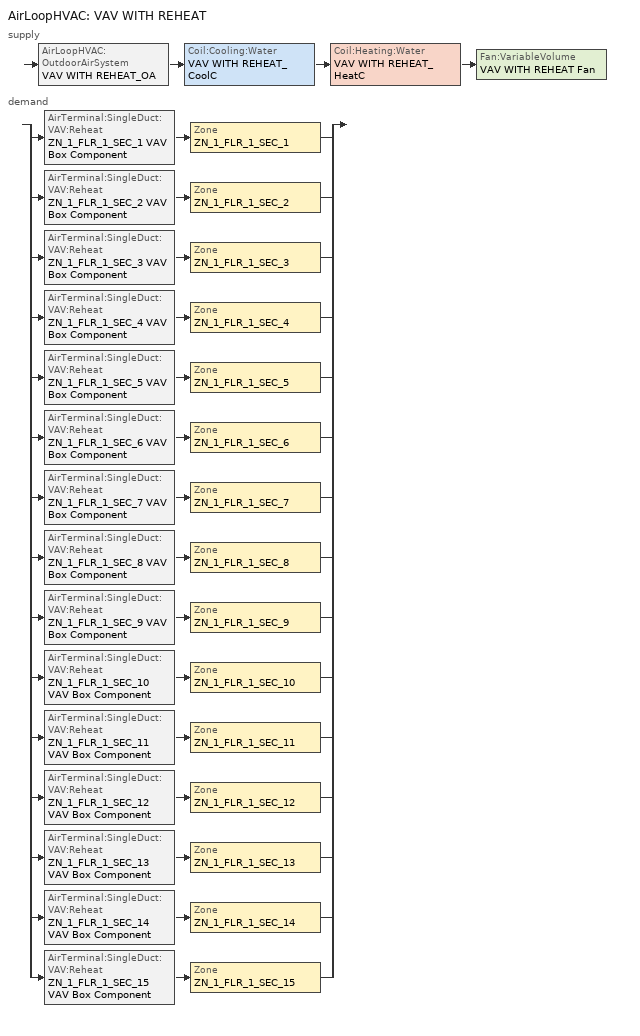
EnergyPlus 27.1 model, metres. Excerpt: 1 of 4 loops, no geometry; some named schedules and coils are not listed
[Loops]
AirLoopHVAC 'VAV WITH REHEAT'
 supply: AirLoopHVAC:OutdoorAirSystem 'VAV WITH REHEAT_OA' > Coil:Cooling:Water 'VAV WITH REHEAT_CoolC' > Coil:Heating:Water 'VAV WITH REHEAT_HeatC' > Fan:VariableVolume 'VAV WITH REHEAT Fan'
 demand: split
  | AirTerminal:SingleDuct:VAV:Reheat 'ZN_1_FLR_1_SEC_1 VAV Box Component' > Zone 'ZN_1_FLR_1_SEC_1'
  | AirTerminal:SingleDuct:VAV:Reheat 'ZN_1_FLR_1_SEC_2 VAV Box Component' > Zone 'ZN_1_FLR_1_SEC_2'
  | AirTerminal:SingleDuct:VAV:Reheat 'ZN_1_FLR_1_SEC_3 VAV Box Component' > Zone 'ZN_1_FLR_1_SEC_3'
  | AirTerminal:SingleDuct:VAV:Reheat 'ZN_1_FLR_1_SEC_4 VAV Box Component' > Zone 'ZN_1_FLR_1_SEC_4'
  | AirTerminal:SingleDuct:VAV:Reheat 'ZN_1_FLR_1_SEC_5 VAV Box Component' > Zone 'ZN_1_FLR_1_SEC_5'
  | AirTerminal:SingleDuct:VAV:Reheat 'ZN_1_FLR_1_SEC_6 VAV Box Component' > Zone 'ZN_1_FLR_1_SEC_6'
  | AirTerminal:SingleDuct:VAV:Reheat 'ZN_1_FLR_1_SEC_7 VAV Box Component' > Zone 'ZN_1_FLR_1_SEC_7'
  | AirTerminal:SingleDuct:VAV:Reheat 'ZN_1_FLR_1_SEC_8 VAV Box Component' > Zone 'ZN_1_FLR_1_SEC_8'
  | AirTerminal:SingleDuct:VAV:Reheat 'ZN_1_FLR_1_SEC_9 VAV Box Component' > Zone 'ZN_1_FLR_1_SEC_9'
  | AirTerminal:SingleDuct:VAV:Reheat 'ZN_1_FLR_1_SEC_10 VAV Box Component' > Zone 'ZN_1_FLR_1_SEC_10'
  | AirTerminal:SingleDuct:VAV:Reheat 'ZN_1_FLR_1_SEC_11 VAV Box Component' > Zone 'ZN_1_FLR_1_SEC_11'
  | AirTerminal:SingleDuct:VAV:Reheat 'ZN_1_FLR_1_SEC_12 VAV Box Component' > Zone 'ZN_1_FLR_1_SEC_12'
  | AirTerminal:SingleDuct:VAV:Reheat 'ZN_1_FLR_1_SEC_13 VAV Box Component' > Zone 'ZN_1_FLR_1_SEC_13'
  | AirTerminal:SingleDuct:VAV:Reheat 'ZN_1_FLR_1_SEC_14 VAV Box Component' > Zone 'ZN_1_FLR_1_SEC_14'
  | AirTerminal:SingleDuct:VAV:Reheat 'ZN_1_FLR_1_SEC_15 VAV Box Component' > Zone 'ZN_1_FLR_1_SEC_15'
[ComponentCost:LineItem]
Name | Line Item Type | Item | Cost per Each {$} | Quantity | Cost per Unit of Output Capacity {$/kW}
Daylighting:ZN_1_FLR_1_SEC_1 | Daylighting:Controls | ZN_1_FLR_1_SEC_1 | 1 | 0
Infiltration:ZN_1_FLR_1_SEC_1 | General | ZN_1_FLR_1_SEC_1 | 1 | 0.0252
People:ZN_1_FLR_1_SEC_1 | General | ZN_1_FLR_1_SEC_1 | 1 | 1.8637
LIGHTING EQUIP:ZN_1_FLR_1_SEC_1 | Lights | ZN_1_FLR_1_SEC_1 |  |  | 1
ELECTRIC EQUIPMENT:ZN_1_FLR_1_SEC_1:MiscPlug | General | ZN_1_FLR_1_SEC_1 | 1 | 0.3746
Daylighting:ZN_1_FLR_1_SEC_2 | Daylighting:Controls | ZN_1_FLR_1_SEC_2 | 1 | 0
Infiltration:ZN_1_FLR_1_SEC_2 | General | ZN_1_FLR_1_SEC_2 | 1 | 0.0362
People:ZN_1_FLR_1_SEC_2 | General | ZN_1_FLR_1_SEC_2 | 1 | 2.6803
LIGHTING EQUIP:ZN_1_FLR_1_SEC_2 | Lights | ZN_1_FLR_1_SEC_2 |  |  | 1
ELECTRIC EQUIPMENT:ZN_1_FLR_1_SEC_2:MiscPlug | General | ZN_1_FLR_1_SEC_2 | 1 | 0.5388
Daylighting:ZN_1_FLR_1_SEC_3 | Daylighting:Controls | ZN_1_FLR_1_SEC_3 | 1 | 0
Infiltration:ZN_1_FLR_1_SEC_3 | General | ZN_1_FLR_1_SEC_3 | 1 | 0.0351
People:ZN_1_FLR_1_SEC_3 | General | ZN_1_FLR_1_SEC_3 | 1 | 2.6035
LIGHTING EQUIP:ZN_1_FLR_1_SEC_3 | Lights | ZN_1_FLR_1_SEC_3 |  |  | 1
ELECTRIC EQUIPMENT:ZN_1_FLR_1_SEC_3:MiscPlug | General | ZN_1_FLR_1_SEC_3 | 1 | 0.5234
Daylighting:ZN_1_FLR_1_SEC_4 | Daylighting:Controls | ZN_1_FLR_1_SEC_4 | 1 | 0
Infiltration:ZN_1_FLR_1_SEC_4 | General | ZN_1_FLR_1_SEC_4 | 1 | 0.0362
People:ZN_1_FLR_1_SEC_4 | General | ZN_1_FLR_1_SEC_4 | 1 | 2.6803
LIGHTING EQUIP:ZN_1_FLR_1_SEC_4 | Lights | ZN_1_FLR_1_SEC_4 |  |  | 1
ELECTRIC EQUIPMENT:ZN_1_FLR_1_SEC_4:MiscPlug | General | ZN_1_FLR_1_SEC_4 | 1 | 0.5388
Daylighting:ZN_1_FLR_1_SEC_5 | Daylighting:Controls | ZN_1_FLR_1_SEC_5 | 1 | 0
Infiltration:ZN_1_FLR_1_SEC_5 | General | ZN_1_FLR_1_SEC_5 | 1 | 0.0252
People:ZN_1_FLR_1_SEC_5 | General | ZN_1_FLR_1_SEC_5 | 1 | 1.8637
LIGHTING EQUIP:ZN_1_FLR_1_SEC_5 | Lights | ZN_1_FLR_1_SEC_5 |  |  | 1
ELECTRIC EQUIPMENT:ZN_1_FLR_1_SEC_5:MiscPlug | General | ZN_1_FLR_1_SEC_5 | 1 | 0.3746
Daylighting:ZN_1_FLR_1_SEC_6 | Daylighting:Controls | ZN_1_FLR_1_SEC_6 | 1 | 0
Infiltration:ZN_1_FLR_1_SEC_6 | General | ZN_1_FLR_1_SEC_6 | 1 | 0.0855
People:ZN_1_FLR_1_SEC_6 | General | ZN_1_FLR_1_SEC_6 | 1 | 6.3309
LIGHTING EQUIP:ZN_1_FLR_1_SEC_6 | Lights | ZN_1_FLR_1_SEC_6 |  |  | 1
ELECTRIC EQUIPMENT:ZN_1_FLR_1_SEC_6:MiscPlug | General | ZN_1_FLR_1_SEC_6 | 1 | 1.2727
Daylighting:ZN_1_FLR_1_SEC_7 | Daylighting:Controls | ZN_1_FLR_1_SEC_7 | 1 | 0
Infiltration:ZN_1_FLR_1_SEC_7 | General | ZN_1_FLR_1_SEC_7 | 1 | 0.0252
People:ZN_1_FLR_1_SEC_7 | General | ZN_1_FLR_1_SEC_7 | 1 | 1.8637
LIGHTING EQUIP:ZN_1_FLR_1_SEC_7 | Lights | ZN_1_FLR_1_SEC_7 |  |  | 1
ELECTRIC EQUIPMENT:ZN_1_FLR_1_SEC_7:MiscPlug | General | ZN_1_FLR_1_SEC_7 | 1 | 0.3746
Daylighting:ZN_1_FLR_1_SEC_8 | Daylighting:Controls | ZN_1_FLR_1_SEC_8 | 1 | 0
Infiltration:ZN_1_FLR_1_SEC_8 | General | ZN_1_FLR_1_SEC_8 | 1 | 0.0362
People:ZN_1_FLR_1_SEC_8 | General | ZN_1_FLR_1_SEC_8 | 1 | 2.6803
LIGHTING EQUIP:ZN_1_FLR_1_SEC_8 | Lights | ZN_1_FLR_1_SEC_8 |  |  | 1
ELECTRIC EQUIPMENT:ZN_1_FLR_1_SEC_8:MiscPlug | General | ZN_1_FLR_1_SEC_8 | 1 | 0.5388
Daylighting:ZN_1_FLR_1_SEC_9 | Daylighting:Controls | ZN_1_FLR_1_SEC_9 | 1 | 0
Infiltration:ZN_1_FLR_1_SEC_9 | General | ZN_1_FLR_1_SEC_9 | 1 | 0.0351
People:ZN_1_FLR_1_SEC_9 | General | ZN_1_FLR_1_SEC_9 | 1 | 2.6035
LIGHTING EQUIP:ZN_1_FLR_1_SEC_9 | Lights | ZN_1_FLR_1_SEC_9 |  |  | 1
ELECTRIC EQUIPMENT:ZN_1_FLR_1_SEC_9:MiscPlug | General | ZN_1_FLR_1_SEC_9 | 1 | 0.5234
Daylighting:ZN_1_FLR_1_SEC_10 | Daylighting:Controls | ZN_1_FLR_1_SEC_10 | 1 | 0
Infiltration:ZN_1_FLR_1_SEC_10 | General | ZN_1_FLR_1_SEC_10 | 1 | 0.0362
People:ZN_1_FLR_1_SEC_10 | General | ZN_1_FLR_1_SEC_10 | 1 | 2.6803
LIGHTING EQUIP:ZN_1_FLR_1_SEC_10 | Lights | ZN_1_FLR_1_SEC_10 |  |  | 1
ELECTRIC EQUIPMENT:ZN_1_FLR_1_SEC_10:MiscPlug | General | ZN_1_FLR_1_SEC_10 | 1 | 0.5388
Daylighting:ZN_1_FLR_1_SEC_11 | Daylighting:Controls | ZN_1_FLR_1_SEC_11 | 1 | 0
Infiltration:ZN_1_FLR_1_SEC_11 | General | ZN_1_FLR_1_SEC_11 | 1 | 0.0252
People:ZN_1_FLR_1_SEC_11 | General | ZN_1_FLR_1_SEC_11 | 1 | 1.8637
LIGHTING EQUIP:ZN_1_FLR_1_SEC_11 | Lights | ZN_1_FLR_1_SEC_11 |  |  | 1
ELECTRIC EQUIPMENT:ZN_1_FLR_1_SEC_11:MiscPlug | General | ZN_1_FLR_1_SEC_11 | 1 | 0.3746
Daylighting:ZN_1_FLR_1_SEC_12 | Daylighting:Controls | ZN_1_FLR_1_SEC_12 | 1 | 0
Infiltration:ZN_1_FLR_1_SEC_12 | General | ZN_1_FLR_1_SEC_12 | 1 | 0.0855
People:ZN_1_FLR_1_SEC_12 | General | ZN_1_FLR_1_SEC_12 | 1 | 6.3309
LIGHTING EQUIP:ZN_1_FLR_1_SEC_12 | Lights | ZN_1_FLR_1_SEC_12 |  |  | 1
ELECTRIC EQUIPMENT:ZN_1_FLR_1_SEC_12:MiscPlug | General | ZN_1_FLR_1_SEC_12 | 1 | 1.2727
Infiltration:ZN_1_FLR_1_SEC_13 | General | ZN_1_FLR_1_SEC_13 | 1 | 0.0954
People:ZN_1_FLR_1_SEC_13 | General | ZN_1_FLR_1_SEC_13 | 1 | 7.0708
LIGHTING EQUIP:ZN_1_FLR_1_SEC_13 | Lights | ZN_1_FLR_1_SEC_13 |  |  | 1
ELECTRIC EQUIPMENT:ZN_1_FLR_1_SEC_13:MiscPlug | General | ZN_1_FLR_1_SEC_13 | 1 | 1.4214
Infiltration:ZN_1_FLR_1_SEC_14 | General | ZN_1_FLR_1_SEC_14 | 1 | 0.0087
People:ZN_1_FLR_1_SEC_14 | General | ZN_1_FLR_1_SEC_14 | 1 | 0.6436
LIGHTING EQUIP:ZN_1_FLR_1_SEC_14 | Lights | ZN_1_FLR_1_SEC_14 |  |  | 1
ELECTRIC EQUIPMENT:ZN_1_FLR_1_SEC_14:MiscPlug | General | ZN_1_FLR_1_SEC_14 | 1 | 0.1294
Infiltration:ZN_1_FLR_1_SEC_15 | General | ZN_1_FLR_1_SEC_15 | 1 | 0.0954
People:ZN_1_FLR_1_SEC_15 | General | ZN_1_FLR_1_SEC_15 | 1 | 7.0708
LIGHTING EQUIP:ZN_1_FLR_1_SEC_15 | Lights | ZN_1_FLR_1_SEC_15 |  |  | 1
ELECTRIC EQUIPMENT:ZN_1_FLR_1_SEC_15:MiscPlug | General | ZN_1_FLR_1_SEC_15 | 1 | 1.4214
[Sizing:Zone] Zone Cooling Design Supply Air Temperature Input Method=SupplyAirTemperature; Zone Cooling Design Supply Air Temperature {C}=14; Zone Heating Design Supply Air Temperature Input Method=SupplyAirTemperature; Zone Heating Design Supply Air Temperature {C}=40; Zone Cooling Design Supply Air Humidity Ratio {kgWater/kgDryAir}=0.0085; Zone Heating Design Supply Air Humidity Ratio {kgWater/kgDryAir}=0.008; Zone Heating Sizing Factor=0; Zone Cooling Sizing Factor=0; Cooling Design Air Flow Method=DesignDay; Cooling Design Air Flow Rate {m3/s}=0; Cooling Minimum Air Flow {m3/s}=0; Cooling Minimum Air Flow Fraction=0; Heating Design Air Flow Method=DesignDay; Heating Design Air Flow Rate {m3/s}=0
Name | Design Specification Outdoor Air Object
ZN_1_FLR_1_SEC_1 | SZ DSOA ZN_1_FLR_1_SEC_1
ZN_1_FLR_1_SEC_2 | SZ DSOA ZN_1_FLR_1_SEC_2
ZN_1_FLR_1_SEC_3 | SZ DSOA ZN_1_FLR_1_SEC_3
ZN_1_FLR_1_SEC_4 | SZ DSOA ZN_1_FLR_1_SEC_4
ZN_1_FLR_1_SEC_5 | SZ DSOA ZN_1_FLR_1_SEC_5
ZN_1_FLR_1_SEC_6 | SZ DSOA ZN_1_FLR_1_SEC_6
ZN_1_FLR_1_SEC_7 | SZ DSOA ZN_1_FLR_1_SEC_7
ZN_1_FLR_1_SEC_8 | SZ DSOA ZN_1_FLR_1_SEC_8
ZN_1_FLR_1_SEC_9 | SZ DSOA ZN_1_FLR_1_SEC_9
ZN_1_FLR_1_SEC_10 | SZ DSOA ZN_1_FLR_1_SEC_10
ZN_1_FLR_1_SEC_11 | SZ DSOA ZN_1_FLR_1_SEC_11
ZN_1_FLR_1_SEC_12 | SZ DSOA ZN_1_FLR_1_SEC_12
ZN_1_FLR_1_SEC_13 | SZ DSOA ZN_1_FLR_1_SEC_13
ZN_1_FLR_1_SEC_14 | SZ DSOA ZN_1_FLR_1_SEC_14
ZN_1_FLR_1_SEC_15 | SZ DSOA ZN_1_FLR_1_SEC_15
[DesignSpecification:OutdoorAir] Outdoor Air Method=Flow/Zone; Outdoor Air Flow per Zone Floor Area {m3/s-m2}=0
Name | Outdoor Air Flow per Zone {m3/s}
SZ DSOA ZN_1_FLR_1_SEC_1; SZ DSOA ZN_1_FLR_1_SEC_5; SZ DSOA ZN_1_FLR_1_SEC_7; SZ DSOA ZN_1_FLR_1_SEC_11 | 0.0186979
SZ DSOA ZN_1_FLR_1_SEC_2; SZ DSOA ZN_1_FLR_1_SEC_4; SZ DSOA ZN_1_FLR_1_SEC_8; SZ DSOA ZN_1_FLR_1_SEC_10 | 0.0268905
SZ DSOA ZN_1_FLR_1_SEC_3; SZ DSOA ZN_1_FLR_1_SEC_9 | 0.0261197
SZ DSOA ZN_1_FLR_1_SEC_6; SZ DSOA ZN_1_FLR_1_SEC_12 | 0.0635154
SZ DSOA ZN_1_FLR_1_SEC_13; SZ DSOA ZN_1_FLR_1_SEC_15 | 0.070939
SZ DSOA ZN_1_FLR_1_SEC_14 | 0.00645702
[ZoneControl:Thermostat] Control Type Schedule=Dual Zone Control Type Sched
Name | Zone or ZoneList | Control 1
ZN_1_FLR_1_SEC_1 Thermostat | ZN_1_FLR_1_SEC_1 | ZN_1_FLR_1_SEC_1 DualSPSched
ZN_1_FLR_1_SEC_2 Thermostat | ZN_1_FLR_1_SEC_2 | ZN_1_FLR_1_SEC_2 DualSPSched
ZN_1_FLR_1_SEC_3 Thermostat | ZN_1_FLR_1_SEC_3 | ZN_1_FLR_1_SEC_3 DualSPSched
ZN_1_FLR_1_SEC_4 Thermostat | ZN_1_FLR_1_SEC_4 | ZN_1_FLR_1_SEC_4 DualSPSched
ZN_1_FLR_1_SEC_5 Thermostat | ZN_1_FLR_1_SEC_5 | ZN_1_FLR_1_SEC_5 DualSPSched
ZN_1_FLR_1_SEC_6 Thermostat | ZN_1_FLR_1_SEC_6 | ZN_1_FLR_1_SEC_6 DualSPSched
ZN_1_FLR_1_SEC_7 Thermostat | ZN_1_FLR_1_SEC_7 | ZN_1_FLR_1_SEC_7 DualSPSched
ZN_1_FLR_1_SEC_8 Thermostat | ZN_1_FLR_1_SEC_8 | ZN_1_FLR_1_SEC_8 DualSPSched
ZN_1_FLR_1_SEC_9 Thermostat | ZN_1_FLR_1_SEC_9 | ZN_1_FLR_1_SEC_9 DualSPSched
ZN_1_FLR_1_SEC_10 Thermostat | ZN_1_FLR_1_SEC_10 | ZN_1_FLR_1_SEC_10 DualSPSched
ZN_1_FLR_1_SEC_11 Thermostat | ZN_1_FLR_1_SEC_11 | ZN_1_FLR_1_SEC_11 DualSPSched
ZN_1_FLR_1_SEC_12 Thermostat | ZN_1_FLR_1_SEC_12 | ZN_1_FLR_1_SEC_12 DualSPSched
ZN_1_FLR_1_SEC_13 Thermostat | ZN_1_FLR_1_SEC_13 | ZN_1_FLR_1_SEC_13 DualSPSched
ZN_1_FLR_1_SEC_14 Thermostat | ZN_1_FLR_1_SEC_14 | ZN_1_FLR_1_SEC_14 DualSPSched
ZN_1_FLR_1_SEC_15 Thermostat | ZN_1_FLR_1_SEC_15 | ZN_1_FLR_1_SEC_15 DualSPSched
[ThermostatSetpoint:DualSetpoint] Heating Setpoint Temperature Schedule=HtgSetP_Sch; Cooling Setpoint Temperature Schedule=ClgSetP_Sch
ZN_1_FLR_1_SEC_1 DualSPSched; ZN_1_FLR_1_SEC_2 DualSPSched; ZN_1_FLR_1_SEC_3 DualSPSched; ZN_1_FLR_1_SEC_4 DualSPSched; ZN_1_FLR_1_SEC_5 DualSPSched; ZN_1_FLR_1_SEC_6 DualSPSched; ZN_1_FLR_1_SEC_7 DualSPSched; ZN_1_FLR_1_SEC_8 DualSPSched; ZN_1_FLR_1_SEC_9 DualSPSched; ZN_1_FLR_1_SEC_10 DualSPSched; ZN_1_FLR_1_SEC_11 DualSPSched; ZN_1_FLR_1_SEC_12 DualSPSched; ZN_1_FLR_1_SEC_13 DualSPSched; ZN_1_FLR_1_SEC_14 DualSPSched; ZN_1_FLR_1_SEC_15 DualSPSched
[Zone equipment]
ZN_1_FLR_1_SEC_1: ZN_1_FLR_1_SEC_1 VAV Box Component
ZN_1_FLR_1_SEC_2: ZN_1_FLR_1_SEC_2 VAV Box Component
ZN_1_FLR_1_SEC_3: ZN_1_FLR_1_SEC_3 VAV Box Component
ZN_1_FLR_1_SEC_4: ZN_1_FLR_1_SEC_4 VAV Box Component
ZN_1_FLR_1_SEC_5: ZN_1_FLR_1_SEC_5 VAV Box Component
ZN_1_FLR_1_SEC_6: ZN_1_FLR_1_SEC_6 VAV Box Component
ZN_1_FLR_1_SEC_7: ZN_1_FLR_1_SEC_7 VAV Box Component
ZN_1_FLR_1_SEC_8: ZN_1_FLR_1_SEC_8 VAV Box Component
ZN_1_FLR_1_SEC_9: ZN_1_FLR_1_SEC_9 VAV Box Component
ZN_1_FLR_1_SEC_10: ZN_1_FLR_1_SEC_10 VAV Box Component
ZN_1_FLR_1_SEC_11: ZN_1_FLR_1_SEC_11 VAV Box Component
ZN_1_FLR_1_SEC_12: ZN_1_FLR_1_SEC_12 VAV Box Component
ZN_1_FLR_1_SEC_13: ZN_1_FLR_1_SEC_13 VAV Box Component
ZN_1_FLR_1_SEC_14: ZN_1_FLR_1_SEC_14 VAV Box Component
ZN_1_FLR_1_SEC_15: ZN_1_FLR_1_SEC_15 VAV Box Component
[AirTerminal:SingleDuct:VAV:Reheat] Availability Schedule=ALWAYS_ON; Maximum Air Flow Rate {m3/s}=Autosize; Zone Minimum Air Flow Input Method=Constant; Constant Minimum Air Flow Fraction=0.3; Maximum Hot Water or Steam Flow Rate {m3/s}=Autosize; Minimum Hot Water or Steam Flow Rate {m3/s}=0; Convergence Tolerance=0.001; Damper Heating Action=Reverse
Name | Reheat Coil
ZN_1_FLR_1_SEC_1 VAV Box Component | ZN_1_FLR_1_SEC_1 VAV Box Reheat Coil
ZN_1_FLR_1_SEC_2 VAV Box Component | ZN_1_FLR_1_SEC_2 VAV Box Reheat Coil
ZN_1_FLR_1_SEC_3 VAV Box Component | ZN_1_FLR_1_SEC_3 VAV Box Reheat Coil
ZN_1_FLR_1_SEC_4 VAV Box Component | ZN_1_FLR_1_SEC_4 VAV Box Reheat Coil
ZN_1_FLR_1_SEC_5 VAV Box Component | ZN_1_FLR_1_SEC_5 VAV Box Reheat Coil
ZN_1_FLR_1_SEC_6 VAV Box Component | ZN_1_FLR_1_SEC_6 VAV Box Reheat Coil
ZN_1_FLR_1_SEC_7 VAV Box Component | ZN_1_FLR_1_SEC_7 VAV Box Reheat Coil
ZN_1_FLR_1_SEC_8 VAV Box Component | ZN_1_FLR_1_SEC_8 VAV Box Reheat Coil
ZN_1_FLR_1_SEC_9 VAV Box Component | ZN_1_FLR_1_SEC_9 VAV Box Reheat Coil
ZN_1_FLR_1_SEC_10 VAV Box Component | ZN_1_FLR_1_SEC_10 VAV Box Reheat Coil
ZN_1_FLR_1_SEC_11 VAV Box Component | ZN_1_FLR_1_SEC_11 VAV Box Reheat Coil
ZN_1_FLR_1_SEC_12 VAV Box Component | ZN_1_FLR_1_SEC_12 VAV Box Reheat Coil
ZN_1_FLR_1_SEC_13 VAV Box Component | ZN_1_FLR_1_SEC_13 VAV Box Reheat Coil
ZN_1_FLR_1_SEC_14 VAV Box Component | ZN_1_FLR_1_SEC_14 VAV Box Reheat Coil
ZN_1_FLR_1_SEC_15 VAV Box Component | ZN_1_FLR_1_SEC_15 VAV Box Reheat Coil
[Coil:Heating:Water]
VAV WITH REHEAT_HeatC: Availability Schedule=ALWAYS_ON; U-Factor Times Area Value {W/K}=Autosize; Maximum Water Flow Rate {m3/s}=Autosize; Performance Input Method=UFactorTimesAreaAndDesignWaterFlowRate; Rated Capacity {W}=Autosize; Rated Inlet Water Temperature {C}=82.2; Rated Inlet Air Temperature {C}=16.6; Rated Outlet Water Temperature {C}=71.1; Rated Outlet Air Temperature {C}=32.2
[AirLoopHVAC]
VAV WITH REHEAT: Design Supply Air Flow Rate {m3/s}=Autosize
[Controller:WaterCoil] Control Variable=Temperature; Actuator Variable=Flow; Maximum Actuated Flow {m3/s}=Autosize; Minimum Actuated Flow {m3/s}=0
Name | Action | Controller Convergence Tolerance {deltaC}
VAV WITH REHEAT_CoolC_Controller | Reverse
VAV WITH REHEAT_HeatC_Controller | Normal | 0.0001
[SetpointManager:MixedAir] Control Variable=Temperature
Name | Setpoint Node or NodeList
VAV WITH REHEAT_CoolC SAT Manager | VAV WITH REHEAT_CoolC-VAV WITH REHEAT_HeatCNode
VAV WITH REHEAT_HeatC SAT Manager MA | VAV WITH REHEAT_HeatC-VAV WITH REHEAT FanNode
VAV WITH REHEAT_OAMixed Air Temp Manager | VAV WITH REHEAT_OA-VAV WITH REHEAT_CoolCNode
[Sizing:System]
VAV WITH REHEAT: Type of Load to Size On=Sensible; Design Outdoor Air Flow Rate {m3/s}=Autosize; Central Heating Maximum System Air Flow Ratio=0.3; Preheat Design Temperature {C}=7; Preheat Design Humidity Ratio {kgWater/kgDryAir}=0.008; Precool Design Temperature {C}=12.8; Precool Design Humidity Ratio {kgWater/kgDryAir}=0.008; Central Cooling Design Supply Air Temperature {C}=12.8; Central Heating Design Supply Air Temperature {C}=16.7; Type of Zone Sum to Use=NonCoincident; 100% Outdoor Air in Cooling=No; 100% Outdoor Air in Heating=No; Central Cooling Design Supply Air Humidity Ratio {kgWater/kgDryAir}=0.0085; Central Heating Design Supply Air Humidity Ratio {kgWater/kgDryAir}=0.008; Cooling Supply Air Flow Rate Method=DesignDay; Cooling Supply Air Flow Rate {m3/s}=0; Heating Supply Air Flow Rate Method=DesignDay; Heating Supply Air Flow Rate {m3/s}=0; System Outdoor Air Method=ZoneSum; Zone Maximum Outdoor Air Fraction=1; Cooling Design Capacity Method=CoolingDesignCapacity; Cooling Design Capacity {W}=Autosize; Heating Design Capacity Method=HeatingDesignCapacity; Heating Design Capacity {W}=Autosize; Central Cooling Capacity Control Method=OnOff
[Controller:OutdoorAir]
VAV WITH REHEAT_OA_Controller: Minimum Outdoor Air Flow Rate {m3/s}=Autosize; Maximum Outdoor Air Flow Rate {m3/s}=Autosize; Economizer Control Type=FixedDryBulb; Economizer Control Action Type=ModulateFlow; Economizer Maximum Limit Dry-Bulb Temperature {C}=19; Economizer Maximum Limit Enthalpy {J/kg}=32000; Economizer Minimum Limit Dry-Bulb Temperature {C}=0; Lockout Type=NoLockout; Minimum Limit Type=FixedMinimum; Minimum Outdoor Air Schedule=MinOA_MotorizedDamper_Sched
[Coil:Cooling:Water]
VAV WITH REHEAT_CoolC: Availability Schedule=ALWAYS_ON; Design Water Flow Rate {m3/s}=Autosize; Design Air Flow Rate {m3/s}=Autosize; Design Inlet Water Temperature {C}=Autosize; Design Inlet Air Temperature {C}=Autosize; Design Outlet Air Temperature {C}=Autosize; Design Inlet Air Humidity Ratio {kgWater/kgDryAir}=Autosize; Design Outlet Air Humidity Ratio {kgWater/kgDryAir}=Autosize; Type of Analysis=SimpleAnalysis; Heat Exchanger Configuration=CrossFlow
[Fan:VariableVolume]
VAV WITH REHEAT Fan: Availability Schedule=HVACOperationSchd; Fan Total Efficiency=0.6; Pressure Rise {Pa}=497.82; Maximum Flow Rate {m3/s}=Autosize; Fan Power Minimum Flow Rate Input Method=Fraction; Fan Power Minimum Flow Fraction=0.25; Motor Efficiency=0.9; Motor In Airstream Fraction=1; Fan Power Coefficient 1=0.350712; Fan Power Coefficient 2=0.308505; Fan Power Coefficient 3=-0.541374; Fan Power Coefficient 4=0.871988; Fan Power Coefficient 5=0
[Schedule:Compact]
ALWAYS_ON: Through: 12/31, For: AllDays, Until: 24:00, 1
Dual Zone Control Type Sched: Through: 12/31, For: AllDays, Until: 24:00, 4
